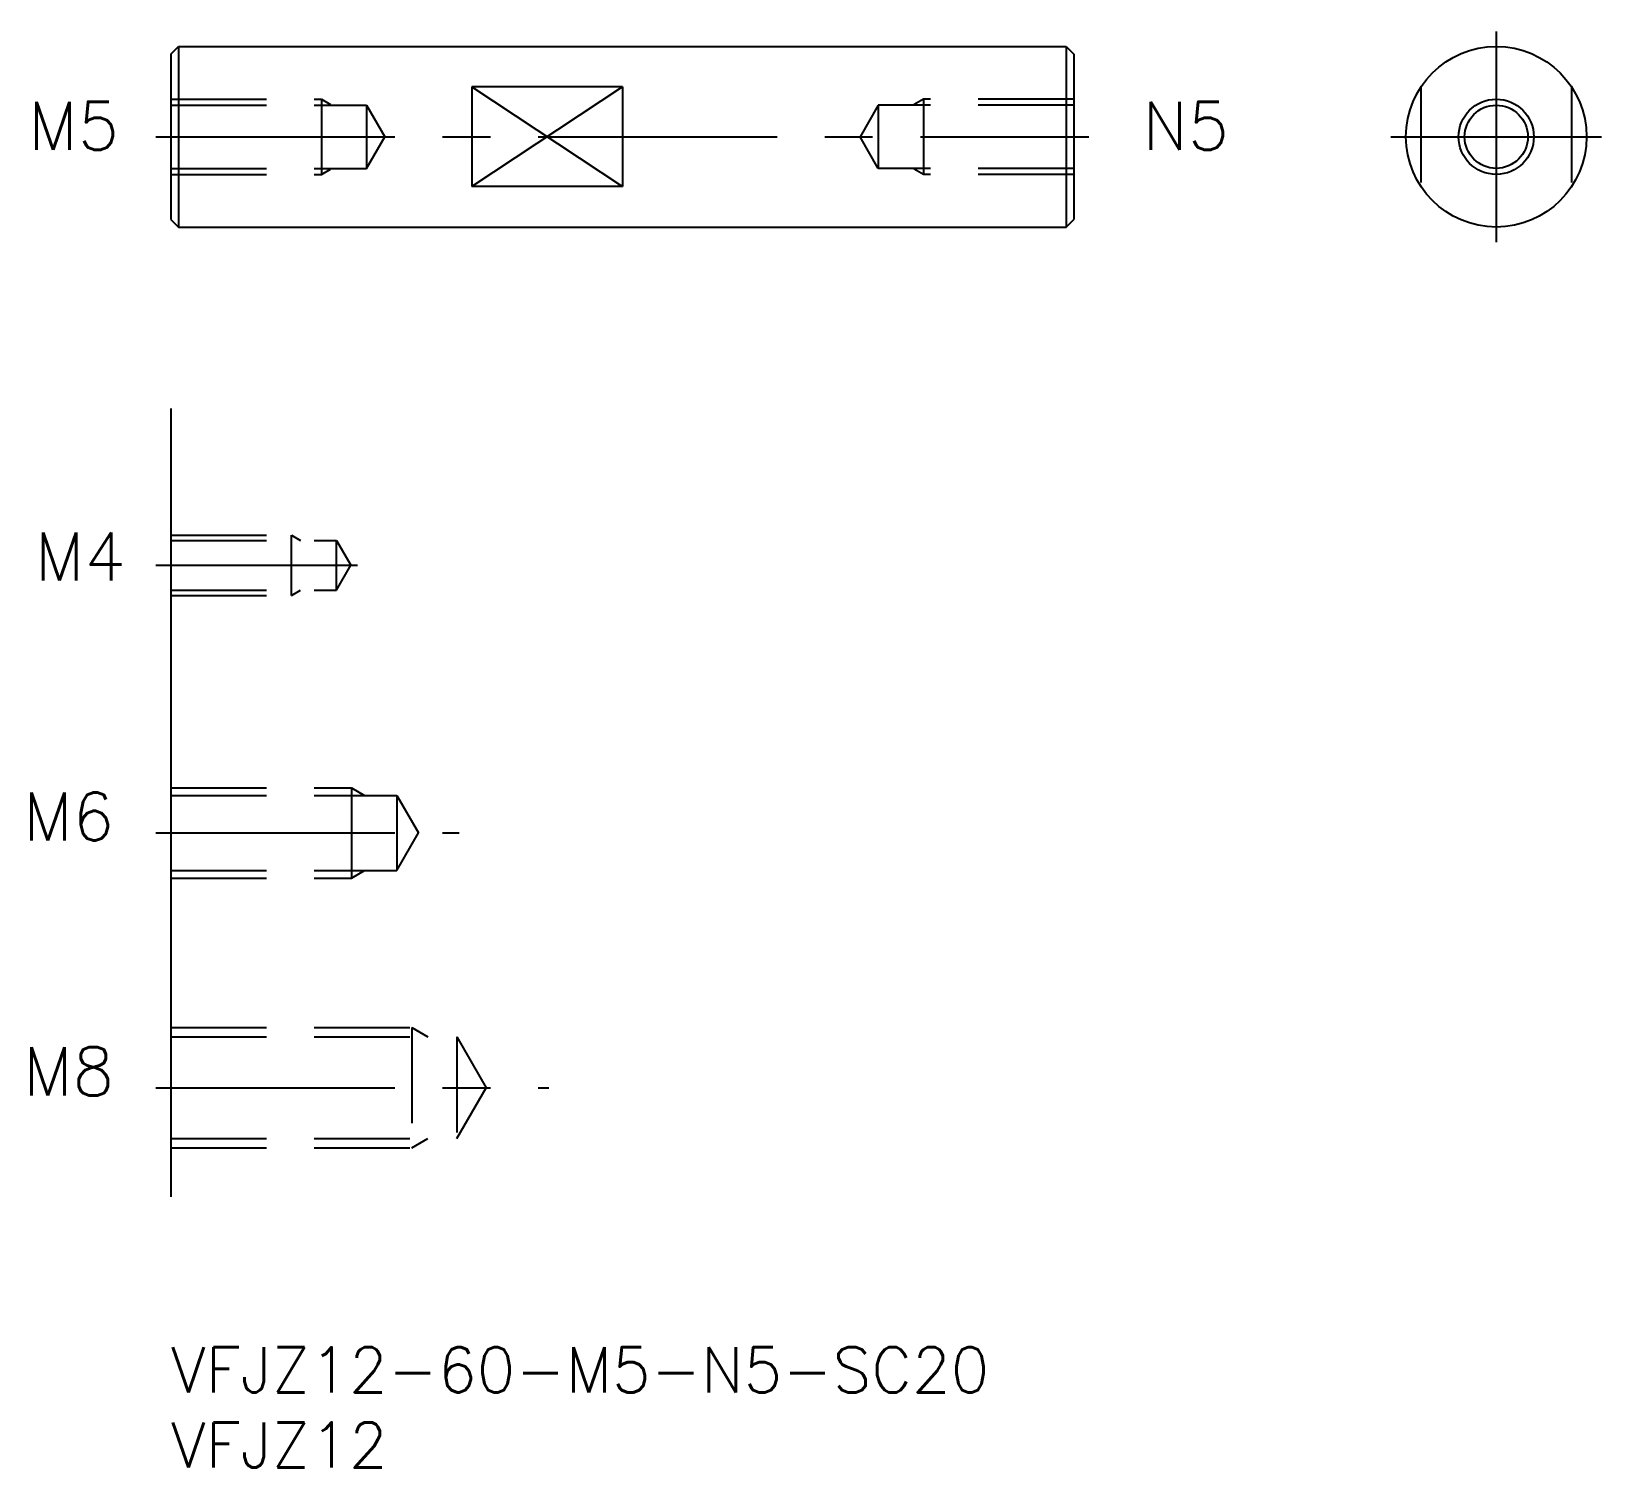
# Model space of a CAD drawing. Extents: x -9 to 95, y -8 to 87.
import ezdxf

# ---------------------------------------------------------------- set-up
doc = ezdxf.new("R2010")
doc.units = 0
doc.header["$LTSCALE"] = 0.5
doc.linetypes.add('CENTER', pattern=[50.8, 31.75, -6.35, 6.35, -6.35])
doc.linetypes.add('DASHED', pattern=[19.05, 12.7, -6.35])
for name, color, linetype in [('MSM_CENTER', 1, 'CENTER'), ('MSM_CONTINUOUS', 7, 'CONTINUOUS'), ('MSM_DASHED', 4, 'DASHED'), ('MSM_NARROW', 5, 'CONTINUOUS'), ('MSM_PART_NUMBER', 7, 'CONTINUOUS')]:
    doc.layers.add(name, color=color, linetype=linetype)
doc.styles.get("Standard").update_dxf_attribs({"font": 'txt.shx', "height": 3, "bigfont": 'bigfont.shx'})

# ---------------------------------------------------------------- blocks, each defined once
blk = doc.blocks.new('*U4')
at = {"layer": 'MSM_PART_NUMBER'}
blk.add_text('VFJZ12-60-M5-N5-SC20', height=3, dxfattribs=at).set_placement((0, -3))
blk = doc.blocks.new('*U5')
at = {"layer": 'MSM_PART_NUMBER'}
blk.add_text('VFJZ12', height=3, dxfattribs=at).set_placement((0, -8))

msp = doc.modelspace()

# ---------------------------------------------------------------- linework, layer by layer
at = {"layer": 'MSM_CENTER'}
for p, q in [((88.07, 87.45), (88.07, 73.45)), ((-1, 80.45), (61, 80.45)), ((81.07, 80.45), (95.07, 80.45)), ((-1, 51.97), (12.39, 51.97)), ((-1, 34.18), (19.15, 34.18)), ((-1, 17.25), (25.11, 17.25))]:
    msp.add_line(p, q, dxfattribs=at)
at = {"layer": 'MSM_CONTINUOUS'}
for p, q in [((0, 85.95), (0.5, 86.45)), ((0, 85.95), (0, 74.95)), ((0.5, 86.45), (59.5, 86.45)), ((0.5, 86.45), (0.5, 74.45)), ((59.5, 86.45), (59.5, 74.45)), ((59.5, 86.45), (60, 85.95)), ((60, 85.95), (60, 74.95)), ((20, 83.77), (20, 77.14)), ((30, 83.77), (20, 83.77)), ((30, 83.77), (30, 77.14)), ((30, 77.14), (20, 77.14)), ((0, 74.95), (0.5, 74.45)), ((0.5, 74.45), (59.5, 74.45)), ((59.5, 74.45), (60, 74.95)), ((0, 62.38), (0, 10))]:
    msp.add_line(p, q, dxfattribs=at)
for radius in [6, 2.1]:
    msp.add_circle((88.07, 80.45), radius, dxfattribs=at)
at = {"layer": 'MSM_DASHED'}
for p, q in [((83.07, 83.77), (83.07, 77.14)), ((93.07, 83.77), (93.07, 77.14)), ((0, 82.95), (10, 82.95)), ((0, 82.55), (13, 82.55)), ((10, 82.95), (10, 77.95)), ((10, 82.95), (10.61, 82.6)), ((13, 82.55), (14.21, 80.45)), ((13, 82.55), (13, 78.35)), ((47, 82.55), (45.79, 80.45)), ((60, 82.55), (47, 82.55)), ((47, 82.55), (47, 78.35)), ((50, 82.95), (49.39, 82.6)), ((60, 82.95), (50, 82.95)), ((50, 82.95), (50, 77.95)), ((13, 78.35), (14.21, 80.45)), ((47, 78.35), (45.79, 80.45)), ((0, 78.35), (13, 78.35)), ((10, 77.95), (10.61, 78.3)), ((60, 78.35), (47, 78.35)), ((50, 77.95), (49.39, 78.3)), ((0, 77.95), (10, 77.95)), ((60, 77.95), (50, 77.95)), ((0, 53.97), (8, 53.97)), ((0, 53.62), (11, 53.62)), ((8, 49.97), (8, 53.97)), ((8, 53.97), (8.61, 53.62)), ((11, 53.62), (11.95, 51.97)), ((11, 50.32), (11, 53.62)), ((11, 50.32), (11.95, 51.97)), ((0, 50.32), (11, 50.32)), ((8, 49.97), (8.61, 50.32)), ((0, 49.97), (8, 49.97)), ((0, 37.18), (12, 37.18)), ((0, 36.68), (15, 36.68)), ((12, 37.18), (12, 31.18)), ((12, 37.18), (12.87, 36.68)), ((15, 36.68), (15, 31.68)), ((15, 36.68), (16.44, 34.18)), ((15, 31.68), (16.44, 34.18)), ((0, 31.68), (15, 31.68)), ((12, 31.18), (12.87, 31.68)), ((0, 31.18), (12, 31.18)), ((0, 21.25), (16, 21.25)), ((16, 21.25), (17.08, 20.62)), ((16, 21.25), (16, 13.25)), ((0, 20.62), (19, 20.62)), ((19, 20.62), (20.95, 17.25)), ((19, 20.62), (19, 13.87)), ((19, 13.87), (20.95, 17.25)), ((0, 13.87), (19, 13.87)), ((16, 13.25), (17.08, 13.87)), ((0, 13.25), (16, 13.25))]:
    msp.add_line(p, q, dxfattribs=at)
at = {"layer": 'MSM_NARROW'}
for p, q in [((20, 83.77), (30, 77.14)), ((30, 83.77), (20, 77.14))]:
    msp.add_line(p, q, dxfattribs=at)
msp.add_circle((88.07, 80.45), 2.5, dxfattribs=at)

# ---------------------------------------------------------------- block references
at = {"layer": 'MSM_CONTINUOUS'}
for name in ['*U4', '*U5']:
    msp.add_blockref(name, (0, 0), dxfattribs=at)

# ---------------------------------------------------------------- texts
for s, p in [('M5', (-9.48, 79.58)), ('N5', (64.56, 79.58)), ('M4', (-9.05, 50.95)), ('M6', (-9.82, 33.67)), ('M8', (-9.82, 16.74))]:
    msp.add_text(s, height=3.2, dxfattribs=at).set_placement(p)

doc.saveas('drawing.dxf')
